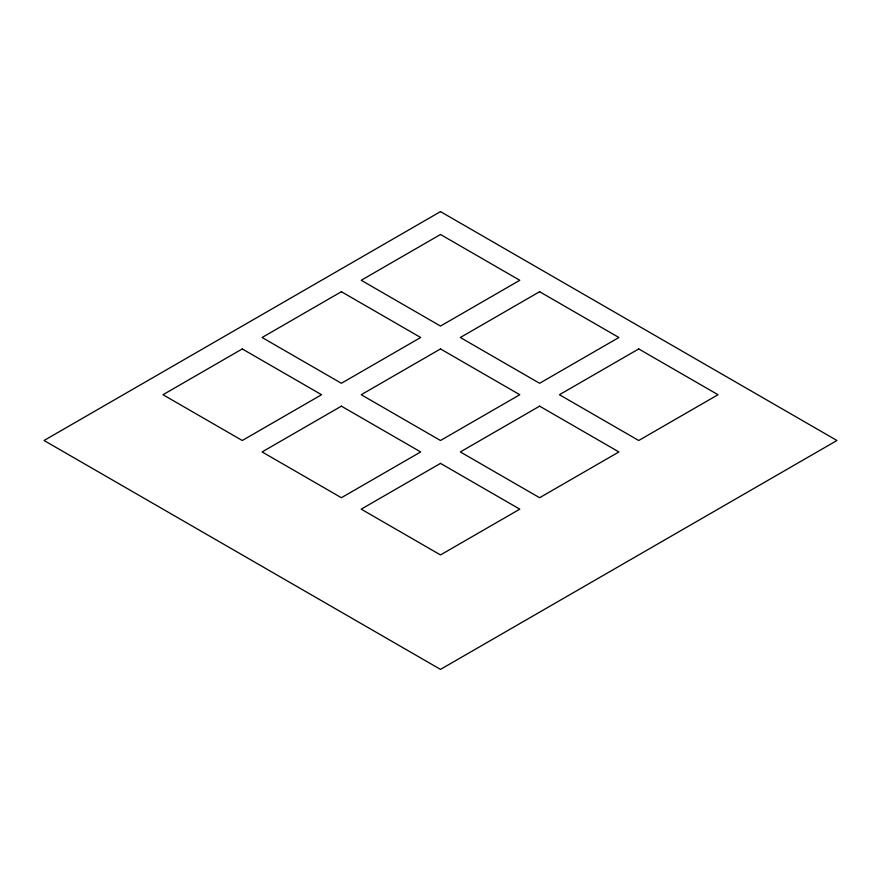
<?xml version="1.0" encoding="UTF-8"?>
<svg xmlns="http://www.w3.org/2000/svg" width="881" height="881" viewBox="0 0 881 881"><rect width="100%" height="100%" fill="white"/><g stroke="black" fill="none" stroke-linecap="round" stroke-linejoin="round"><path stroke-width="1.32" d="M440.5 211.616L44.05 440.5L440.5 669.384L836.95 440.5L440.5 211.616M242.275 348.942L162.985 394.721L242.275 440.5L321.565 394.721L242.275 348.942M341.388 291.721L262.098 337.5L341.388 383.279L420.678 337.5L341.388 291.721M440.5 234.5L361.21 280.279L440.5 326.058L519.79 280.279L440.5 234.5M341.388 406.163L262.098 451.942L341.388 497.721L420.678 451.942L341.388 406.163M440.5 348.942L361.21 394.721L440.5 440.5L519.79 394.721L440.5 348.942M539.613 291.721L460.323 337.5L539.613 383.279L618.903 337.5L539.613 291.721M440.5 463.384L361.21 509.163L440.5 554.942L519.79 509.163L440.5 463.384M539.613 406.163L460.323 451.942L539.613 497.721L618.903 451.942L539.613 406.163M638.725 348.942L559.435 394.721L638.725 440.5L718.015 394.721L638.725 348.942"/></g></svg>
